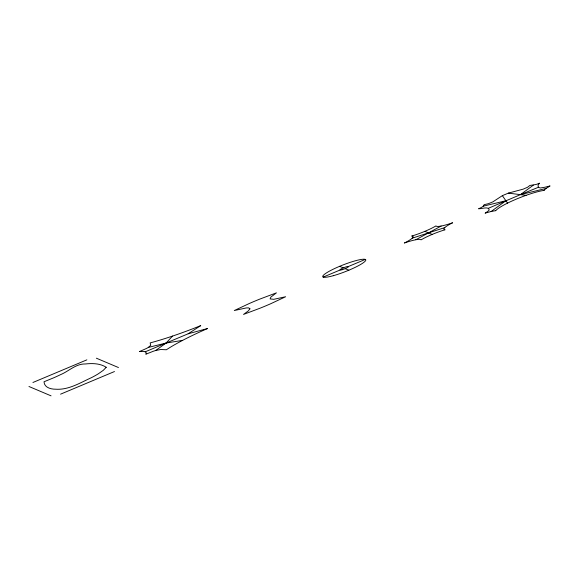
<?xml version="1.0" encoding="UTF-8"?>
<svg xmlns="http://www.w3.org/2000/svg" width="579" height="579" viewBox="0 0 579 579"><rect width="100%" height="100%" fill="white"/><g stroke="black" fill="none" stroke-linecap="round" stroke-linejoin="round"><path stroke-width="0.87" d="M172.542 336.081L166.093 343.05L155.621 350.527A10.342 1.585 -21.4 0 0 153.08 351.337L145.785 354.239A46.117 7.057 -21.4 0 0 139.452 351.562L146.378 348.5A10.342 1.585 -21.4 0 0 148.311 347.429L150.757 345.287L150.156 342.906A80.561 12.325 -21.4 0 0 200.725 325.622L188.153 333.786L145.191 351.822M495.696 210.698A34.675 5.305 -21.4 0 0 491.137 211.509L487.409 212.486A14.222 2.178 -21.4 0 0 485.144 213.188L487.808 211.342A23.305 3.568 -21.4 0 0 489.241 209.909C488.857 206.059 481.395 208.99 478.587 208.773L480.179 208.049A6.767 1.035 -21.4 0 0 481.793 207.217L483.66 205.849L484.087 204.677L488.379 203.699L492.852 201.876L502.362 195.644L508.348 193.133L523.17 189.145L527.527 187.27L529.857 185.461L535.886 184.506A6.767 1.035 -21.4 0 0 537.884 183.833L539.592 183.159C536.335 185.49 538.513 189.181 542.255 187.654A23.305 3.568 -21.4 0 0 545.664 187.053L550.05 185.939A14.222 2.178 -21.4 0 0 548.378 186.894M544.101 190.382A34.675 5.305 -21.4 0 1 546.048 188.464L548.378 186.894M533.368 185.157L520.449 194.631L488.415 208.266M491.115 211.523L505.887 200.747L483.342 206.153M415.852 239.735L441.14 226.042M32.931 382.487L86.857 359.849M323.169 277.109L340.025 270.031M348.449 266.492L365.298 259.421M60.556 394.176L114.483 371.537M538.354 187.299L520.449 194.631L546.084 188.45M412.205 238.193L444.795 227.59M155.621 350.527L160.723 349.499L166.361 349.767A80.561 12.325 -21.4 0 1 207.579 328.517L188.153 333.786M148.311 347.429L166.093 343.05L182.646 340.358M508.348 193.133L526.079 195.333M424.848 231.347L432.151 234.437M339.627 266.318L343.318 267.874M345.156 268.656L348.84 270.212M96.36 358.191L118.463 367.542M28.95 386.49L51.053 395.841M502.362 195.644L507.53 203.12M495.733 210.684A28.928 4.429 -21.4 0 1 516.432 199.075A28.928 4.429 -21.4 0 1 544.065 190.39M249.933 308.824L248.203 311.003L243.513 314.426L260.174 308.158A57.98 8.866 -21.4 0 0 270.711 303.736L285.642 296.745L273.715 299.321L270.096 298.902L270.834 297.136L276.436 292.844L259.768 299.111A57.98 8.866 -21.4 0 0 249.238 303.534L234.3 310.532L246.234 307.948L248.702 307.883L249.933 308.824M106.232 367.281L103.265 370.336L98.343 373.795A37.353 5.718 -21.4 0 1 91.468 377.646C80.025 382.842 68.604 390.137 55.548 389.204C50.843 389.254 44.214 387.503 44.011 381.778L53.847 377.74A33.604 5.139 -21.4 0 0 60.404 374.722C68.944 371.219 75.69 363.713 85.475 363.959C92.474 363.207 100.124 363.344 106.232 367.281M342.044 269.749A4.625 0.709 -21.4 0 0 348.551 266.63A4.625 0.709 -21.4 0 0 342.117 268.41A4.625 0.709 -21.4 0 0 342.044 269.749M333.28 275.705A23.117 3.539 -21.4 0 0 365.798 260.072A23.117 3.539 -21.4 0 0 333.627 269.011A23.117 3.539 -21.4 0 0 333.28 275.705M411.857 236.022A21.343 3.264 -21.4 0 0 435.994 225.89A21.343 3.264 -21.4 0 0 452.64 222.756A21.343 3.264 -21.4 0 0 445.135 229.754A21.343 3.264 -21.4 0 0 420.998 239.894A21.343 3.264 -21.4 0 0 404.359 243.028A21.343 3.264 -21.4 0 0 411.857 236.022"/></g></svg>
